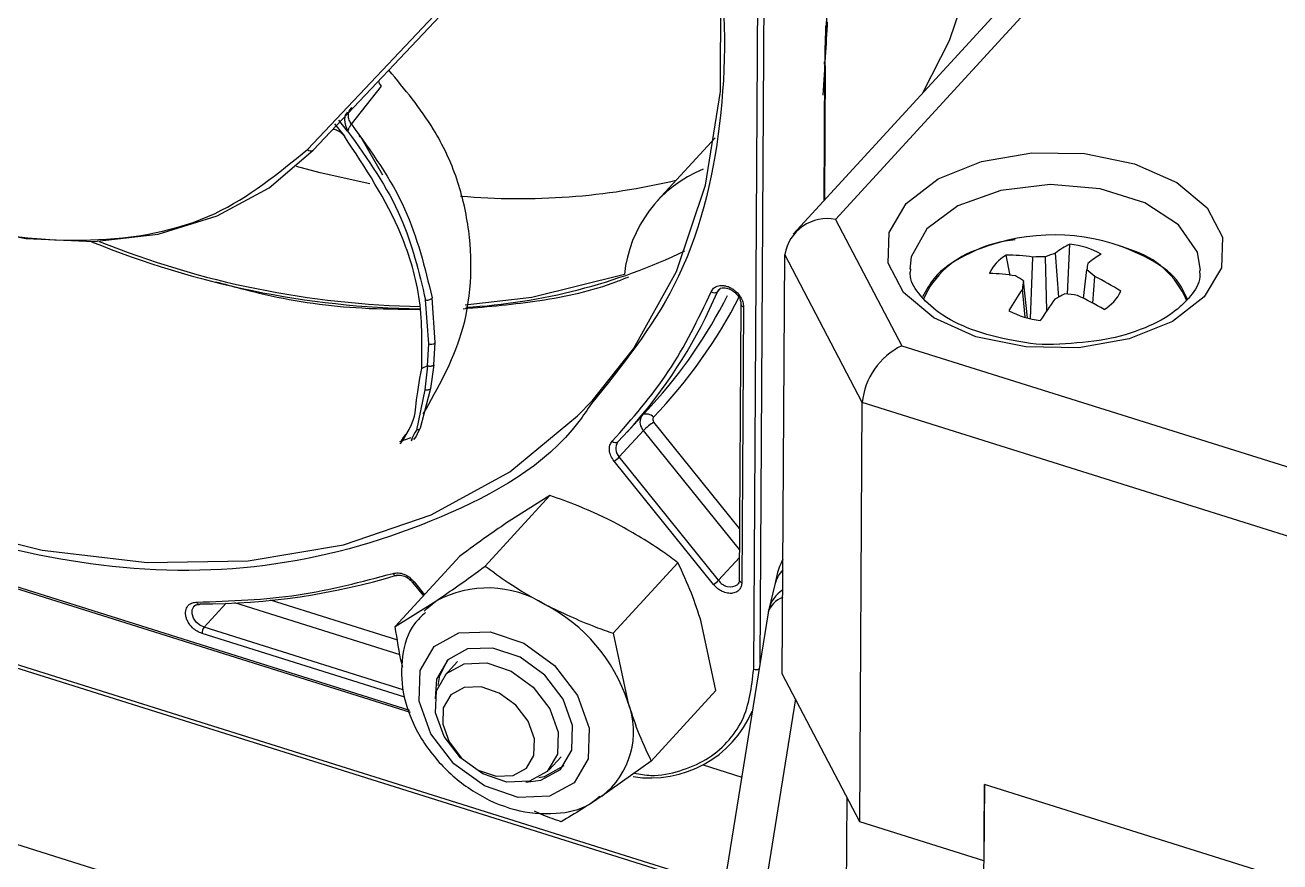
# Model space of a CAD drawing. Header units: millimetres. Extents: x -11 to 295, y 0 to 216.
# Drawn here: x 166.75 to 175.67, y 154.46 to 160.41 of the extents above; entities that cross this region are included whole.
import ezdxf

# ---------------------------------------------------------------- set-up
doc = ezdxf.new("R2010")
doc.units = ezdxf.units.MM

msp = doc.modelspace()

# ---------------------------------------------------------------- linework, layer by layer
at = {"color": 7, "linetype": 'Continuous', "lineweight": 25}
for p, q in [((177.5625, 164.7588), (172.2125, 158.9241)), ((177.7555, 164.7452), (172.5142, 159.0291)), ((171.9319, 155.8315), (171.985, 164.5016)), ((168.7601, 159.5271), (171.2465, 162.1603)), ((168.8002, 159.5215), (171.2866, 162.1547)), ((172.4577, 160.6696), (172.4376, 160.1307)), ((172.4376, 160.1307), (172.4236, 159.9126)), ((172.4368, 159.1687), (172.4426, 160.1218)), ((169.0731, 159.7056), (169.2851, 159.9776)), ((168.9522, 159.7084), (169.0222, 159.6213)), ((169.0451, 159.6571), (168.9817, 159.7342)), ((169.1391, 159.6136), (169.2942, 159.3451)), ((171.6574, 159.6103), (171.247, 159.1627)), ((172.5142, 159.0291), (172.9843, 158.1305)), ((174.1626, 158.4973), (174.1799, 158.8532)), ((172.1352, 155.7995), (172.1535, 158.7798)), ((172.7041, 157.7271), (172.1535, 158.7798)), ((173.7542, 158.6312), (173.7267, 158.7745)), ((173.9005, 158.3231), (173.9161, 158.7616)), ((174.0163, 158.3815), (174.0063, 158.7635)), ((174.1002, 158.477), (174.0766, 158.7895)), ((174.2764, 158.4688), (174.2998, 158.6713)), ((174.3431, 158.4345), (174.3567, 158.6233)), ((173.8616, 158.3334), (173.8421, 158.5339)), ((173.8786, 158.3286), (173.8501, 158.5932)), ((169.6217, 158.1444), (169.5993, 158.4567)), ((169.6684, 158.1542), (169.6461, 158.4715)), ((171.8415, 158.4258), (171.8297, 156.4657)), ((171.8592, 158.4085), (171.8473, 156.4484)), ((171.721, 154.2854), (159.4806, 158.1292)), ((169.612, 157.9883), (169.6217, 158.1444)), ((169.6585, 157.9957), (169.6684, 158.1542)), ((172.9843, 158.1305), (182.8336, 155.0376)), ((161.5806, 158.0105), (169.49, 155.5267)), ((169.612, 157.9883), (169.572, 157.9687)), ((169.612, 157.9883), (169.5937, 157.8172)), ((169.6585, 157.9957), (169.6346, 157.8272)), ((169.5937, 157.8171), (169.5346, 157.532)), ((172.6859, 154.7467), (172.7041, 157.7271)), ((182.7973, 154.5576), (172.7041, 157.7271)), ((169.5872, 157.6449), (169.5611, 157.5447)), ((171.032, 157.5169), (171.2042, 157.7048)), ((169.4153, 157.4496), (169.4964, 157.478)), ((170.9766, 157.3411), (171.1488, 157.5289)), ((171.6459, 156.4348), (170.94, 157.3114)), ((171.6825, 156.4645), (170.9766, 157.3411)), ((170.0237, 156.5651), (170.4835, 157.0666)), ((170.4835, 157.0666), (170.1946, 156.8852)), ((169.3838, 156.1346), (169.8436, 156.6361)), ((170.9333, 156.0871), (171.3932, 156.5885)), ((169.5068, 156.449), (169.5067, 156.4491)), ((169.5068, 156.449), (169.5841, 156.353)), ((172.0818, 156.4333), (172.0393, 156.2565)), ((169.3838, 156.1346), (169.6727, 156.316)), ((172.0343, 156.2316), (170.7978, 148.5503)), ((171.6629, 155.68), (171.5591, 156.1681)), ((170.9333, 156.0871), (171.0372, 155.5989)), ((169.8252, 155.8858), (169.7379, 155.7905)), ((169.6778, 155.7612), (169.6665, 155.6219)), ((172.6859, 154.7467), (172.1352, 155.7995)), ((171.2031, 155.1785), (171.6629, 155.68)), ((170.475, 155.1147), (170.5623, 155.2099)), ((171.2031, 155.1785), (170.8521, 154.9293)), ((171.5728, 155.1513), (171.8466, 155.0654)), ((173.5355, 149.0507), (173.572, 155.0114)), ((173.572, 155.0114), (173.5687, 154.4695)), ((181.8995, 152.3964), (173.572, 155.0114)), ((172.5751, 151.4349), (172.5964, 154.9178)), ((173.5687, 154.4695), (172.6859, 154.7467))]:
    msp.add_line(p, q, dxfattribs=at)
at = {"color": 8, "linetype": 'Continuous', "lineweight": 25}
for p, q in [((171.9773, 155.8773), (172.0301, 164.5094)), ((172.4329, 159.1645), (172.4387, 160.1114)), ((171.6738, 158.5151), (171.6939, 158.537)), ((171.6738, 158.5151), (171.684, 158.5306)), ((159.4529, 158.1145), (171.7174, 154.2632)), ((161.5898, 158.0205), (169.4849, 155.5413)), ((169.6346, 157.8272), (169.5872, 157.6449)), ((156.9641, 157.6424), (171.5253, 153.0698)), ((171.8319, 156.8311), (171.222, 157.5884)), ((171.831, 156.6819), (171.1488, 157.5289)), ((171.6825, 156.4645), (171.8306, 156.6261)), ((169.5171, 156.4528), (169.5912, 156.3608)), ((168.0257, 156.1301), (168.1822, 156.3008)), ((169.4197, 155.9343), (168.2441, 156.3034)), ((169.401, 156.0384), (168.4978, 156.3221)), ((169.4403, 155.6859), (168.0257, 156.1301)), ((169.4528, 155.6328), (168.0099, 156.0859)), ((172.2289, 155.6204), (171.1127, 148.6862))]:
    msp.add_line(p, q, dxfattribs=at)
at = {"color": 7, "linetype": 'Continuous', "lineweight": 25, "flags": 128}
for points in [[(172.8056, 165.1027), (173.0382, 164.6437), (173.3447, 163.8763), (173.5507, 163.1081), (173.6523, 162.353), (173.6479, 161.6246), (173.5373, 160.9361), (173.3228, 160.3), (173.1355, 159.9307)], [(170.7864, 157.7423), (171.0778, 158.1096), (171.383, 158.6601), (171.5902, 159.2732), (171.6956, 159.9375), (171.6972, 160.6405), (171.595, 161.3693), (171.3909, 162.1102)], [(165.2613, 159.4006), (165.7557, 159.1612), (166.2587, 158.9908), (166.7581, 158.8935), (167.242, 158.8716), (167.6987, 158.9256), (168.1171, 159.0543), (168.4872, 159.2545), (168.8002, 159.5215)], [(175.2577, 158.684), (175.1354, 158.4778), (174.9093, 158.3041), (174.6017, 158.1799), (174.2427, 158.1175), (173.8673, 158.1229), (173.5123, 158.1956), (173.2126, 158.3285), (172.9973, 158.5086), (172.8877, 158.7182), (172.8944, 158.9368), (173.0167, 159.1431), (173.2428, 159.3168), (173.5504, 159.4409), (173.9094, 159.5033), (174.2848, 159.4979), (174.6398, 159.4252), (174.9395, 159.2923), (175.1548, 159.1123), (175.2644, 158.9027), (175.2577, 158.684)], [(169.2041, 159.2831), (168.8508, 159.3612), (168.6812, 159.406)], [(171.0133, 158.6388), (170.3558, 158.4743), (169.881, 158.4204)], [(170.9666, 157.4476), (171.075, 157.5647), (171.101, 157.5944)], [(167.998, 156.2972), (167.9948, 156.2945), (167.9913, 156.2929), (167.9877, 156.2926), (167.9842, 156.2935), (167.9808, 156.2958), (167.9777, 156.2991), (167.9751, 156.3035), (167.9729, 156.3088)], [(169.5886, 156.2442), (169.6054, 156.2614), (169.6727, 156.316)], [(170.763, 155.4131), (170.7548, 155.1951), (170.6557, 155.0249), (170.4808, 154.9283), (170.2568, 154.9202), (170.0178, 155.0016), (169.8, 155.1602), (169.6368, 155.3719), (169.5529, 155.6045), (169.5612, 155.8225), (169.6603, 155.9927), (169.8351, 156.0893), (170.0591, 156.0975), (170.2982, 156.016), (170.5159, 155.8574), (170.6791, 155.6457), (170.763, 155.4131)], [(170.3132, 155.029), (170.4177, 155.0418), (170.5584, 155.1195), (170.6381, 155.2565), (170.6448, 155.4318), (170.5773, 155.6189), (170.446, 155.7893), (170.2708, 155.9169), (170.0785, 155.9824), (169.8982, 155.9758), (169.7575, 155.8981), (169.6778, 155.7612)], [(169.6708, 155.5215), (169.6767, 155.6784), (169.7481, 155.801), (169.874, 155.8705), (170.0353, 155.8764), (170.2074, 155.8178), (170.3641, 155.7036), (170.4817, 155.5511), (170.5421, 155.3837), (170.5361, 155.2267), (170.4648, 155.1042), (170.3389, 155.0347), (170.1776, 155.0288), (170.0055, 155.0874), (169.8487, 155.2016), (169.7312, 155.354), (169.6708, 155.5215)], [(169.6896, 155.7152), (169.7017, 155.7872), (169.7585, 155.899)], [(169.7789, 155.6498), (169.7254, 155.5579), (169.721, 155.4402), (169.7663, 155.3146), (169.8544, 155.2003), (169.972, 155.1146), (170.1011, 155.0707), (170.2221, 155.0751), (170.3165, 155.1272), (170.37, 155.2192), (170.3744, 155.3369), (170.3291, 155.4625), (170.241, 155.5768), (170.1234, 155.6624), (169.9943, 155.7064), (169.8734, 155.702), (169.7789, 155.6498)], [(170.5813, 155.1446), (170.4416, 155.0678), (170.4041, 155.06)]]:
    msp.add_lwpolyline(points, dxfattribs=at)
at = {"color": 8, "linetype": 'Continuous', "lineweight": 25, "flags": 128}
for points in [[(175.1085, 158.665), (175.086, 158.7958), (174.9517, 158.9902), (174.7117, 159.1466), (174.3949, 159.2461), (174.0395, 159.2767), (173.6885, 159.2347), (173.3841, 159.1252), (173.163, 158.9614), (173.052, 158.7631), (173.0419, 158.6763)], [(166.1114, 156.867), (166.8724, 156.6791), (167.6193, 156.5906), (168.3383, 156.6032), (169.016, 156.7167), (169.6398, 156.9289), (170.198, 157.2358), (170.6803, 157.6319), (170.7864, 157.7423)], [(169.3678, 156.5127), (169.3713, 156.5077), (169.3752, 156.5035), (169.3795, 156.5003), (169.3839, 156.4982), (169.3884, 156.4974), (169.3926, 156.4978), (169.3936, 156.4981)], [(169.5171, 156.4528), (169.5133, 156.4507), (169.5103, 156.4493), (169.5081, 156.4487), (169.5069, 156.4489), (169.5068, 156.449)], [(168.0257, 156.1301), (167.9953, 156.1446), (167.9687, 156.1672), (167.9492, 156.1953), (167.939, 156.2253), (167.9395, 156.2536), (167.9506, 156.2768), (167.9527, 156.2792)]]:
    msp.add_lwpolyline(points, dxfattribs=at)
at = {"color": 7, "linetype": 'Continuous', "lineweight": 25}
for centre, radius, start, end in [((168.7831, 159.5455), 0.0294, 218.5771, 305.41442), ((171.9153, 158.5474), 0.9066, 112.20128, 174.21833), ((170.2677, 163.9745), 4.7973, 264.98612, 283.41078), ((172.4547, 158.7296), 0.3054, 78.74881, 170.5354), ((174.0678, 157.4694), 1.4499, 67.95197, 111.34615), ((169.651, 164.7865), 6.3934, 247.70392, 269.16596), ((169.6664, 164.7949), 6.385, 248.04274, 269.04721), ((169.6475, 162.5523), 4.1545, 273.26868, 295.6111), ((173.7266, 158.2059), 0.6416, 106.8983, 156.54566), ((174.4317, 158.3292), 0.5813, 115.66072, 127.64888), ((174.1021, 158.2158), 0.6422, 62.0852, 83.04403), ((174.4304, 158.2141), 0.6261, 22.67185, 73.12435), ((173.8611, 158.5322), 0.277, 119.01749, 155.94488), ((173.738, 157.5348), 1.2397, 81.73797, 90.52121), ((173.9956, 157.1036), 1.66, 89.63012, 92.74319), ((174.4607, 157.6444), 1.2078, 108.54331, 112.09795), ((182.0572, 157.3467), 7.8697, 169.97287, 170.30975), ((174.7316, 158.2104), 0.6605, 119.85578, 129.92533), ((173.5739, 157.3052), 1.3404, 80.5835, 88.53453), ((173.1941, 157.5676), 1.2175, 57.39157, 60.52243), ((173.4274, 157.5805), 1.3968, 48.29533, 51.35087), ((173.5988, 157.0715), 1.727, 56.92865, 63.96907), ((175.4141, 157.4468), 1.9113, 145.33511, 150.75298), ((177.1239, 158.1212), 3.3076, 171.79631, 172.83349), ((168.6156, 160.0725), 3.5081, 317.55197, 333.16841), ((168.6748, 160.0825), 3.5378, 315.9756, 333.12774), ((171.6524, 158.544), 0.036, 232.26103, 306.53348), ((176.1582, 156.9127), 2.597, 143.39721, 147.43582), ((174.9812, 156.9378), 1.7735, 118.18265, 120.79339), ((173.9353, 156.5746), 1.9376, 81.14262, 83.82954), ((173.3769, 156.6388), 2.0391, 59.1476, 65.15315), ((174.2882, 158.6316), 0.277, 299.01749, 335.94488), ((174.047, 158.9477), 0.6419, 242.08205, 263.05183), ((173.201, 157.681), 0.499, 115.74415, 174.70738), ((171.4265, 157.2618), 0.3853, 122.04987, 136.09977), ((171.241, 157.608), 0.0273, 144.59781, 226.08007), ((170.9497, 157.4714), 0.0292, 218.06357, 305.41868), ((171.0334, 157.4001), 0.0819, 144.59401, 226.08486), ((170.8376, 157.4748), 0.1929, 302.05785, 316.09179), ((168.0187, 161.0519), 4.7547, 269.75086, 286.88709), ((170.0397, 155.6419), 0.7676, 57.91418, 118.56949), ((171.5438, 156.598), 0.1924, 302.04193, 316.1077), ((169.8944, 155.2244), 1.2025, 18.14292, 62.61937), ((172.3642, 156.1784), 0.3342, 166.48725, 170.85343), ((168.0839, 156.0843), 0.074, 141.80909, 178.77393), ((170.5005, 155.3869), 0.577, 307.53772, 21.55608), ((171.1996, 155.8447), 0.7863, 260.94198, 336.76584)]:
    msp.add_arc(centre, radius, start, end, dxfattribs=at)
at = {"color": 8, "linetype": 'Continuous', "lineweight": 25}
for centre, radius, start, end in [((168.4091, 159.908), 3.5495, 319.32252, 336.89527), ((171.8622, 158.4291), 0.0209, 188.40791, 261.83422), ((171.1698, 157.5801), 0.0657, 41.83297, 111.16341), ((171.2102, 157.59), 0.0866, 156.25258, 224.84913), ((172.3012, 156.3794), 0.2259, 135.61529, 166.19127), ((171.7648, 156.5138), 0.0959, 210.91096, 304.13993), ((171.8504, 156.4692), 0.0211, 189.69568, 261.5823), ((172.2693, 156.197), 0.2376, 123.30209, 165.49529), ((172.1872, 156.1898), 0.1585, 107.89372, 164.74642), ((171.9477, 155.8802), 0.0511, 252.02117, 296.26541)]:
    msp.add_arc(centre, radius, start, end, dxfattribs=at)
at = {"color": 7, "linetype": 'Continuous', "lineweight": 25}
for points, knots in [([(171.403, 162.0936), (171.5133, 161.7075), (171.7353, 160.9303), (171.739, 159.7158), (171.4635, 158.5712), (170.9944, 157.9883), (170.7782, 157.7197)], [0, 0, 0, 0, 0.258705, 0.520663, 0.779114, 1, 1, 1, 1]), ([(172.4544, 160.4338), (172.4541, 160.425), (172.4503, 160.3312), (172.4432, 160.2375), (172.4367, 160.1527)], [0, 0, 0, 0, 0.094156, 1, 1, 1, 1]), ([(172.4387, 160.1114), (172.4402, 160.2035), (172.4417, 160.3033), (172.4461, 160.403), (172.4465, 160.4107)], [0, 0, 0, 0, 0.923157, 1, 1, 1, 1]), ([(172.4367, 160.1527), (172.4355, 160.1511), (172.4332, 160.1478), (172.4323, 160.1418), (172.4338, 160.1358), (172.4363, 160.1325), (172.4376, 160.1307)], [0, 0, 0, 0, 0.251119, 0.488046, 0.732216, 1, 1, 1, 1]), ([(169.583, 157.6468), (169.6876, 157.8321), (169.9132, 158.2316), (169.9434, 158.8349), (169.8329, 159.3234), (169.6482, 159.7193), (169.4507, 159.955), (169.3373, 160.0903)], [0, 0, 0, 0, 0.237851, 0.512667, 0.654423, 0.801663, 1, 1, 1, 1]), ([(169.0425, 159.7907), (169.037, 159.7837), (169.0256, 159.7689), (169.0205, 159.7203), (169.0346, 159.6842), (169.0451, 159.6571)], [0, 0, 0, 0, 0.186289, 0.390833, 1, 1, 1, 1]), ([(169.0731, 159.7056), (169.0668, 159.7154), (169.0546, 159.7345), (169.0491, 159.7679), (169.0546, 159.8004), (169.0676, 159.817), (169.074, 159.8251)], [0, 0, 0, 0, 0.265387, 0.520163, 0.763327, 1, 1, 1, 1]), ([(169.0731, 159.7056), (169.0719, 159.7046), (169.0693, 159.7025), (169.0658, 159.6979), (169.0619, 159.6922), (169.058, 159.6855), (169.0542, 159.6783), (169.0497, 159.6689), (169.0469, 159.6617), (169.0451, 159.6571)], [0, 0, 0, 0, 0.077991, 0.18101, 0.305155, 0.44421, 0.590784, 0.737146, 1, 1, 1, 1]), ([(169.0731, 159.7056), (169.2133, 159.5116), (169.4842, 159.1369), (169.5935, 158.688), (169.6461, 158.4715)], [0, 0, 0, 0, 0.51779, 1, 1, 1, 1]), ([(169.0222, 159.6213), (169.0151, 159.6293), (169.0009, 159.645), (168.9737, 159.6604), (168.9522, 159.6689), (168.9405, 159.6684), (168.9388, 159.6683)], [0, 0, 0, 0, 0.3235726, 0.6409355, 0.9509231, 1, 1, 1, 1]), ([(169.572, 157.9687), (169.5746, 158.1299), (169.58, 158.4556), (169.4104, 159.0339), (169.1709, 159.3963), (169.0222, 159.6213)], [0, 0, 0, 0, 0.270808, 0.547189, 1, 1, 1, 1]), ([(169.0451, 159.6571), (169.1867, 159.458), (169.4471, 159.0919), (169.5516, 158.6558), (169.5993, 158.4567)], [0, 0, 0, 0, 0.543544, 1, 1, 1, 1]), ([(165.2533, 159.4073), (165.5688, 159.2559), (166.1887, 158.9584), (167.1794, 158.8346), (168.1042, 158.9908), (168.5508, 159.356), (168.7601, 159.5271)], [0, 0, 0, 0, 0.277731, 0.545802, 0.78715, 1, 1, 1, 1]), ([(173.791, 158.8835), (173.7671, 158.8811), (173.643, 158.8685), (173.4412, 158.7844), (173.2262, 158.6515), (173.1576, 158.5242), (173.133, 158.4787)], [0, 0, 0, 0, 0.089583, 0.4656351, 0.8090547, 1, 1, 1, 1]), ([(175.0164, 158.4605), (174.998, 158.5006), (174.9457, 158.614), (174.765, 158.7504), (174.6043, 158.8132), (174.518, 158.8469)], [0, 0, 0, 0, 0.201879, 0.571169, 1, 1, 1, 1]), ([(169.866, 158.3944), (170.0479, 158.4102), (170.4169, 158.4424), (170.8132, 158.5271), (171.0155, 158.6101), (171.0438, 158.6217)], [0, 0, 0, 0, 0.455144, 0.923781, 1, 1, 1, 1]), ([(174.1082, 158.143), (174.1071, 158.1429), (173.9971, 158.132), (173.7826, 158.1614), (173.4928, 158.2314), (173.2578, 158.3478), (173.1112, 158.4843), (173.0365, 158.6052), (173.0475, 158.6663), (173.0497, 158.6788)], [0, 0, 0, 0, 0.002517, 0.258076, 0.496523, 0.69984, 0.856798, 0.970892, 1, 1, 1, 1]), ([(175.1003, 158.6663), (175.1022, 158.6509), (175.1104, 158.5852), (175.0613, 158.5125), (175.0203, 158.4649), (175.0117, 158.4549)], [0, 0, 0, 0, 0.195686, 0.831137, 1, 1, 1, 1]), ([(168.108, 158.586), (168.2247, 158.5542), (168.5646, 158.4617), (169.0522, 158.3929), (169.4207, 158.3918), (169.5579, 158.3913)], [0, 0, 0, 0, 0.247169, 0.719802, 1, 1, 1, 1]), ([(171.6304, 158.5156), (171.6353, 158.5241), (171.6451, 158.5413), (171.6752, 158.5582), (171.7075, 158.5615), (171.7377, 158.556), (171.7621, 158.5468), (171.7857, 158.5333), (171.8132, 158.5114), (171.8378, 158.4813), (171.856, 158.444), (171.8582, 158.42), (171.8592, 158.4085)], [0, 0, 0, 0, 0.088765, 0.178568, 0.303783, 0.378843, 0.458847, 0.541553, 0.626509, 0.780518, 0.894736, 1, 1, 1, 1]), ([(171.6849, 158.5296), (171.6886, 158.5333), (171.6978, 158.5423), (171.7186, 158.5445), (171.739, 158.5422), (171.7586, 158.5357), (171.7791, 158.5252), (171.8023, 158.5075), (171.8197, 158.4872), (171.8318, 158.4665), (171.8382, 158.4499), (171.8419, 158.4354), (171.8412, 158.4276), (171.8411, 158.4261)], [0, 0, 0, 0, 0.069518, 0.169403, 0.264135, 0.348242, 0.445498, 0.573187, 0.739242, 0.802055, 0.895405, 0.978939, 1, 1, 1, 1]), ([(169.5993, 158.4567), (169.6044, 158.4563), (169.6148, 158.4555), (169.6287, 158.4591), (169.6398, 158.4641), (169.6442, 158.4693), (169.6461, 158.4715)], [0, 0, 0, 0, 0.299627, 0.608762, 0.825322, 1, 1, 1, 1]), ([(170.9267, 157.4534), (171.0675, 157.6131), (171.3511, 157.9346), (171.5369, 158.3211), (171.6304, 158.5156)], [0, 0, 0, 0, 0.496555, 1, 1, 1, 1]), ([(175.0117, 158.4549), (174.9863, 158.4304), (174.9002, 158.3474), (174.7026, 158.2455), (174.4225, 158.1617), (174.2156, 158.1494), (174.1082, 158.143)], [0, 0, 0, 0, 0.108092, 0.366181, 0.671058, 1, 1, 1, 1]), ([(169.6215, 158.1444), (169.6266, 158.1433), (169.6367, 158.141), (169.6506, 158.1429), (169.6619, 158.1471), (169.6664, 158.152), (169.6684, 158.1542)], [0, 0, 0, 0, 0.3054549, 0.6109932, 0.8238857, 1, 1, 1, 1]), ([(169.6585, 157.9957), (169.6574, 157.9944), (169.6553, 157.9918), (169.6506, 157.9889), (169.6451, 157.9866), (169.6389, 157.9851), (169.6322, 157.9845), (169.6253, 157.9849), (169.6185, 157.986), (169.6141, 157.9875), (169.612, 157.9883)], [0, 0, 0, 0, 0.096899, 0.204663, 0.323285, 0.451103, 0.586024, 0.725158, 0.864579, 1, 1, 1, 1]), ([(169.4197, 157.4391), (169.4196, 157.4389), (169.4106, 157.4174), (169.532, 157.6045), (169.5224, 157.7014), (169.5552, 157.878), (169.572, 157.9687)], [0, 0, 0, 0, 0.001235, 0.123799, 0.550313, 1, 1, 1, 1]), ([(169.6346, 157.8272), (169.6321, 157.8244), (169.6268, 157.8185), (169.6155, 157.815), (169.6041, 157.8145), (169.5972, 157.8163), (169.5937, 157.8172)], [0, 0, 0, 0, 0.247514, 0.52495, 0.760104, 1, 1, 1, 1]), ([(169.5611, 157.5447), (169.5593, 157.5426), (169.5556, 157.5383), (169.5465, 157.533), (169.539, 157.5324), (169.5344, 157.532)], [0, 0, 0, 0, 0.274485, 0.553217, 1, 1, 1, 1]), ([(169.4567, 157.5001), (169.4451, 157.4859), (169.433, 157.4712), (169.4258, 157.4538), (169.4256, 157.4532)], [0, 0, 0, 0, 0.9651773, 1, 1, 1, 1]), ([(170.94, 157.3114), (170.9314, 157.3236), (170.915, 157.347), (170.9048, 157.3866), (170.9061, 157.425), (170.92, 157.4441), (170.9267, 157.4534)], [0, 0, 0, 0, 0.287204, 0.549355, 0.782678, 1, 1, 1, 1]), ([(170.9694, 156.8615), (170.8751, 156.9073), (170.7167, 156.9844), (170.5507, 157.0429), (170.4835, 157.0666)], [0, 0, 0, 0, 0.595406, 1, 1, 1, 1]), ([(170.1946, 156.8852), (170.1425, 156.8495), (170.0241, 156.7684), (169.9084, 156.6836), (169.8436, 156.6361)], [0, 0, 0, 0, 0.44058, 1, 1, 1, 1]), ([(171.3932, 156.5885), (171.3596, 156.6137), (171.2251, 156.7147), (171.079, 156.7985), (170.9694, 156.8615)], [0, 0, 0, 0, 0.249469, 1, 1, 1, 1]), ([(169.6727, 156.316), (169.7248, 156.3517), (169.8432, 156.4328), (169.959, 156.5177), (170.0237, 156.5651)], [0, 0, 0, 0, 0.44058, 1, 1, 1, 1]), ([(170.0237, 156.5651), (170.077, 156.5255), (170.2121, 156.4251), (170.3587, 156.3423), (170.4475, 156.2922)], [0, 0, 0, 0, 0.394685, 1, 1, 1, 1]), ([(171.5591, 156.1681), (171.5372, 156.2365), (171.4911, 156.3803), (171.4269, 156.5169), (171.3932, 156.5885)], [0, 0, 0, 0, 0.475776, 1, 1, 1, 1]), ([(172.1402, 156.614), (172.1378, 156.6096), (172.1074, 156.5539), (172.0941, 156.4911), (172.0818, 156.4333)], [0, 0, 0, 0, 0.078796, 1, 1, 1, 1]), ([(167.9729, 156.3088), (168.2144, 156.3169), (168.6871, 156.3328), (169.1442, 156.4537), (169.3678, 156.5127)], [0, 0, 0, 0, 0.510955, 1, 1, 1, 1]), ([(169.3678, 156.5127), (169.3801, 156.5149), (169.4063, 156.5196), (169.4467, 156.5078), (169.4859, 156.4866), (169.5066, 156.4643), (169.5171, 156.4528)], [0, 0, 0, 0, 0.2198951, 0.4647053, 0.7268462, 1, 1, 1, 1]), ([(169.394, 156.4973), (169.3995, 156.4988), (169.4118, 156.502), (169.4309, 156.4989), (169.4505, 156.4927), (169.4708, 156.482), (169.4907, 156.4678), (169.5012, 156.4543), (169.5058, 156.4484)], [0, 0, 0, 0, 0.130953, 0.294163, 0.439068, 0.606626, 0.826602, 1, 1, 1, 1]), ([(171.8473, 156.4484), (171.8466, 156.4391), (171.8451, 156.4212), (171.831, 156.3959), (171.8068, 156.3765), (171.7729, 156.3691), (171.7356, 156.3729), (171.7007, 156.3877), (171.6696, 156.4084), (171.6539, 156.426), (171.6459, 156.4348)], [0, 0, 0, 0, 0.103953, 0.201078, 0.317351, 0.443029, 0.581812, 0.734655, 0.866322, 1, 1, 1, 1]), ([(171.8292, 156.466), (171.8291, 156.462), (171.8289, 156.4528), (171.8254, 156.4409), (171.8194, 156.4366), (171.8177, 156.4354)], [0, 0, 0, 0, 0.356363, 0.817768, 1, 1, 1, 1]), ([(168.0099, 156.0859), (167.9979, 156.0906), (167.9734, 156.1003), (167.9394, 156.1273), (167.9148, 156.1578), (167.9001, 156.1883), (167.8936, 156.2122), (167.892, 156.2354), (167.8965, 156.2624), (167.9125, 156.2885), (167.9415, 156.3062), (167.9621, 156.3079), (167.9729, 156.3088)], [0, 0, 0, 0, 0.119493, 0.243368, 0.399369, 0.480126, 0.556837, 0.628135, 0.695126, 0.809515, 0.900421, 1, 1, 1, 1]), ([(167.9537, 156.2783), (167.9575, 156.282), (167.9667, 156.2909), (167.9807, 156.2933), (167.9883, 156.2924), (167.9887, 156.2924)], [0, 0, 0, 0, 0.403764, 0.974722, 1, 1, 1, 1]), ([(169.599, 156.2347), (169.5711, 156.2094), (169.4815, 156.1281), (169.4224, 155.9193), (169.4274, 155.6572), (169.5253, 155.3895), (169.7016, 155.1444), (169.9418, 154.9468), (170.2254, 154.819), (170.5095, 154.7929), (170.7281, 154.8361), (170.8145, 154.9099), (170.838, 154.9301)], [0, 0, 0, 0, 0.045684, 0.146462, 0.250411, 0.364602, 0.488439, 0.615758, 0.741196, 0.86196, 0.962401, 1, 1, 1, 1]), ([(170.4475, 156.2922), (170.5655, 156.2358), (170.7245, 156.1599), (170.8906, 156.1019), (170.9333, 156.0871)], [0, 0, 0, 0, 0.74296, 1, 1, 1, 1]), ([(169.4372, 155.8451), (169.4354, 155.8519), (169.411, 155.947), (169.3969, 156.0443), (169.3838, 156.1346)], [0, 0, 0, 0, 0.071606, 1, 1, 1, 1]), ([(171.0828, 155.0931), (171.1221, 155.0857), (171.2302, 155.0654), (171.4067, 155.1041), (171.594, 155.18), (171.7466, 155.3049), (171.895, 155.5151), (171.9172, 155.7053), (171.9319, 155.8315)], [0, 0, 0, 0, 0.092683, 0.255267, 0.411578, 0.56222, 0.709651, 1, 1, 1, 1]), ([(171.0372, 155.5989), (171.0591, 155.5305), (171.1051, 155.3867), (171.1694, 155.2501), (171.2031, 155.1785)], [0, 0, 0, 0, 0.475784, 1, 1, 1, 1]), ([(170.8521, 154.9293), (170.8051, 154.8981), (170.7103, 154.8352), (170.6125, 154.7772), (170.5632, 154.7479)], [0, 0, 0, 0, 0.4959064, 1, 1, 1, 1]), ([(170.5632, 154.7479), (170.5202, 154.7622), (170.4556, 154.7836), (170.3939, 154.812), (170.3732, 154.8215)], [0, 0, 0, 0, 0.66541, 1, 1, 1, 1])]:
    msp.add_open_spline(points, degree=3, knots=knots, dxfattribs=at)
at = {"color": 8, "linetype": 'Continuous', "lineweight": 25}
for points, knots in [([(169.2851, 159.9776), (169.2762, 159.9892), (169.2671, 160.0011), (169.2666, 160.0151), (169.2666, 160.0154)], [0, 0, 0, 0, 0.980432, 1, 1, 1, 1]), ([(169.127, 159.6293), (169.1267, 159.6277), (169.1251, 159.6204), (169.133, 159.6166), (169.1391, 159.6136)], [0, 0, 0, 0, 0.215134, 1, 1, 1, 1]), ([(170.7782, 157.7197), (170.7491, 157.6764), (170.4984, 157.3032), (169.7063, 156.8648), (168.5415, 156.522), (167.2897, 156.5184), (166.4918, 156.7218), (166.0957, 156.8228)], [0, 0, 0, 0, 0.031037, 0.2673666, 0.5100291, 0.756809, 1, 1, 1, 1]), ([(169.5611, 157.5447), (169.5356, 157.4955), (169.5095, 157.4454), (169.5193, 157.4729), (169.5195, 157.4734)], [0, 0, 0, 0, 0.980712, 1, 1, 1, 1]), ([(169.5346, 157.532), (169.5102, 157.4885), (169.4832, 157.4402), (169.5043, 157.4644), (169.5064, 157.4668)], [0, 0, 0, 0, 0.90148, 1, 1, 1, 1])]:
    msp.add_open_spline(points, degree=3, knots=knots, dxfattribs=at)

doc.saveas('drawing.dxf')
